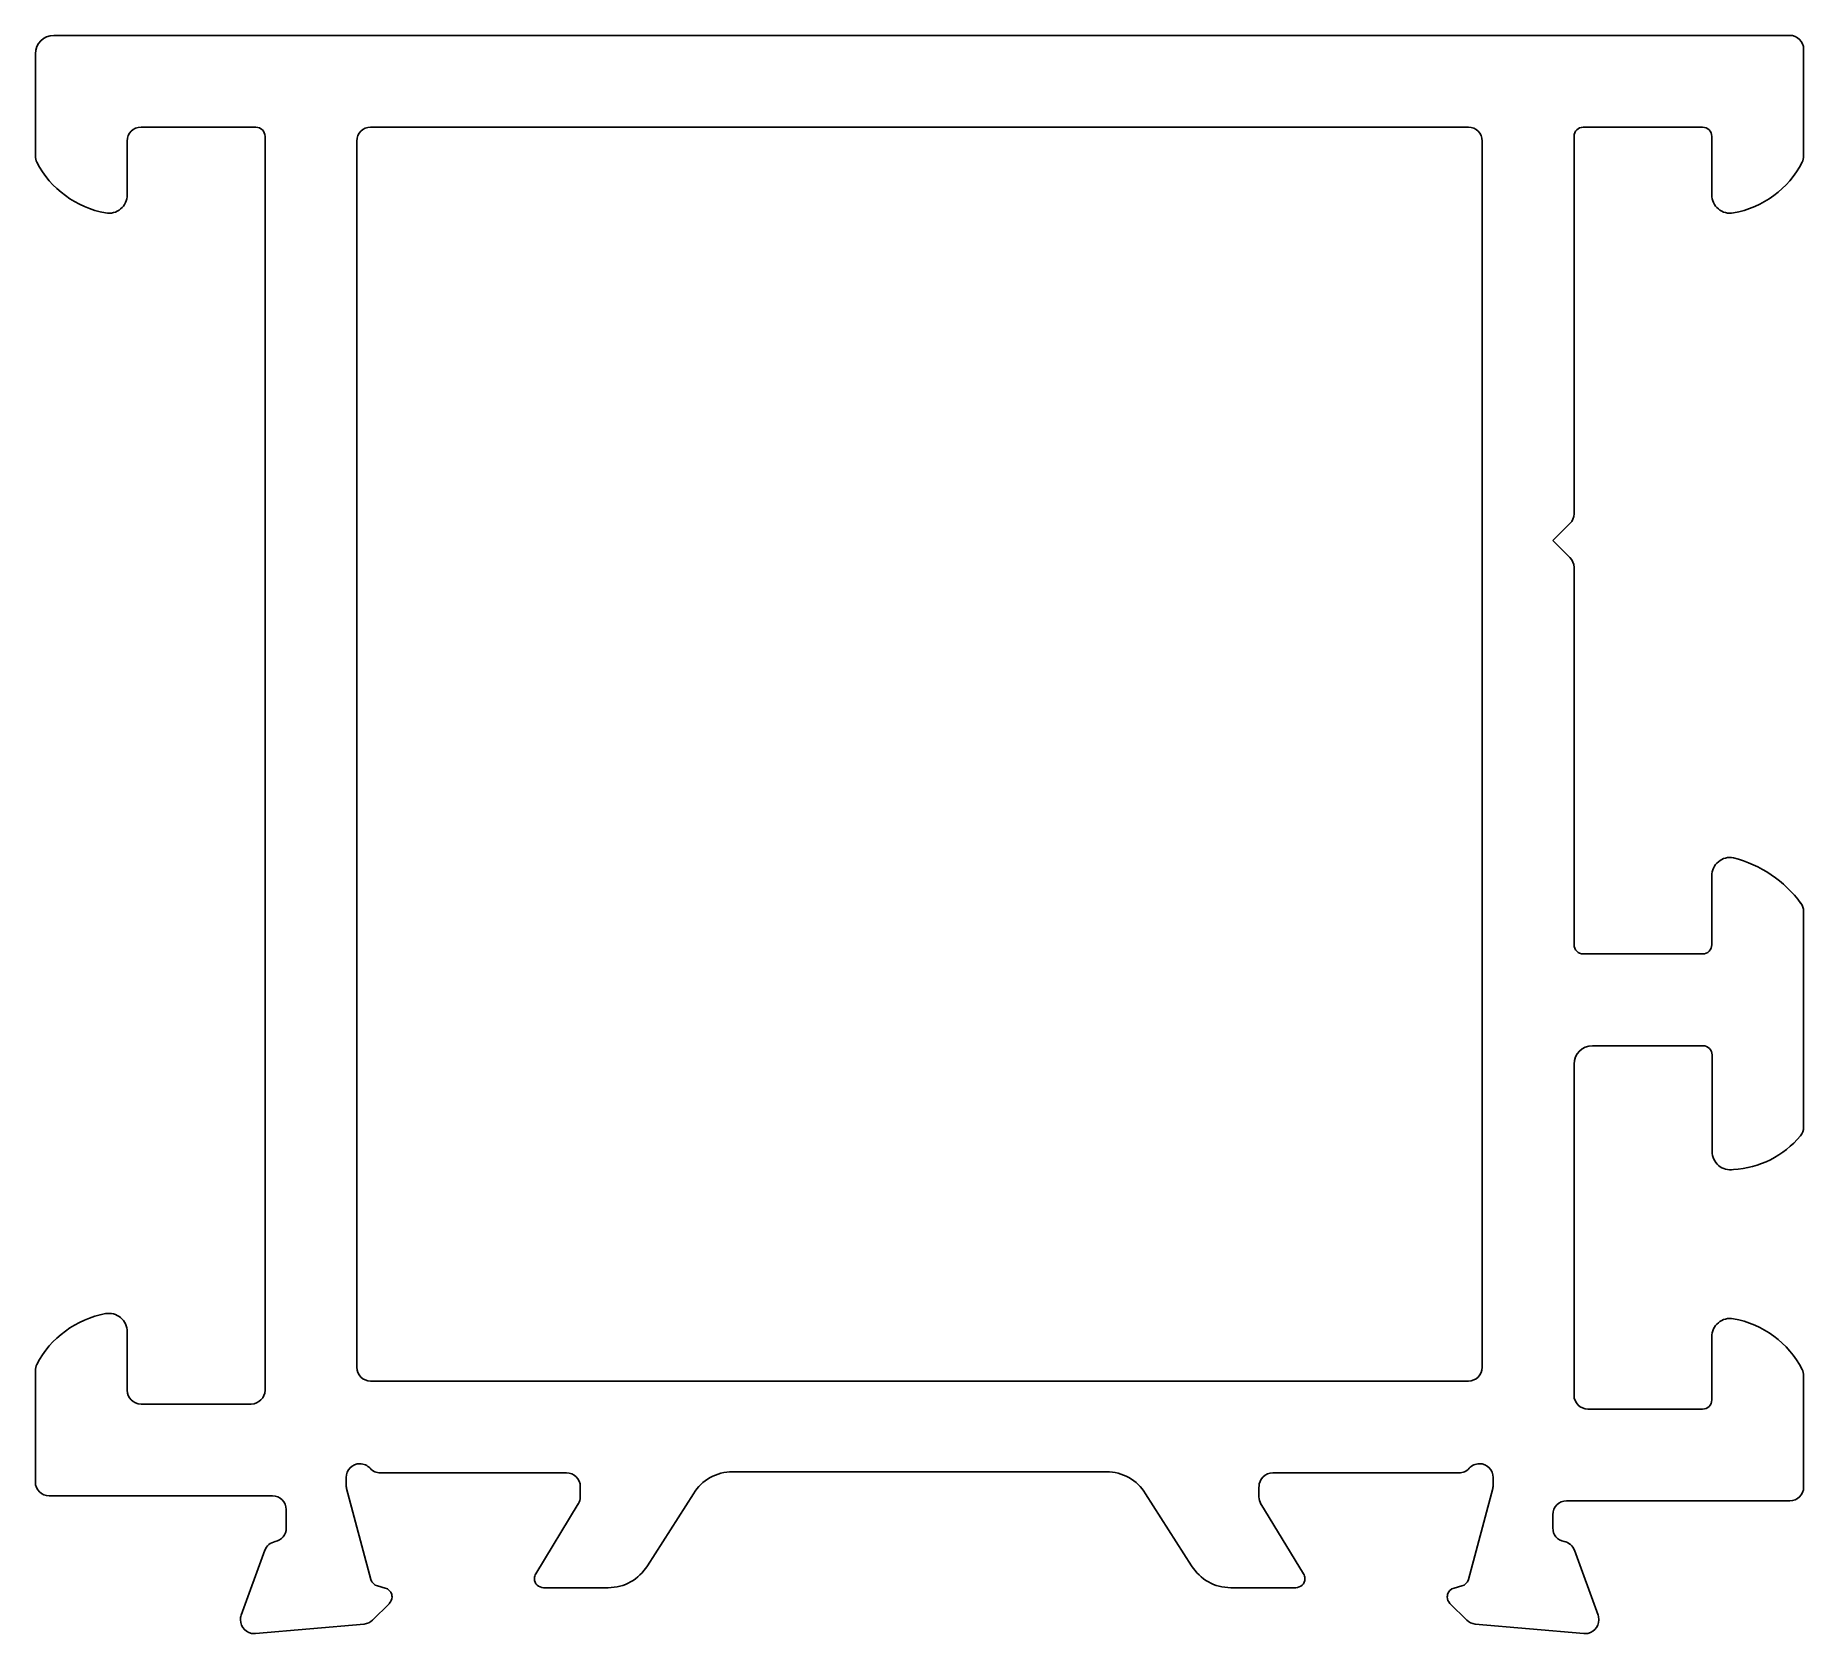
# Model space of a CAD drawing. Extents: x 638.6 to 677.1, y 675.6 to 710.4.
import ezdxf

# ---------------------------------------------------------------- set-up
doc = ezdxf.new("R2010")
doc.units = 0
doc.layers.get('0').update_dxf_attribs({"linetype": 'CONTINUOUS'})

msp = doc.modelspace()

# ---------------------------------------------------------------- linework, layer by layer
at = {"color": 0}
for p, q in [((639.007, 710.421), (676.807, 710.421)), ((638.607, 707.797), (638.607, 710.021)), ((677.107, 710.121), (677.107, 707.797)), ((643.407, 708.421), (640.907, 708.421)), ((645.907, 708.421), (669.807, 708.421)), ((674.907, 708.421), (672.307, 708.421)), ((640.607, 708.121), (640.607, 706.948)), ((643.607, 695.071), (643.607, 708.221)), ((645.607, 681.421), (645.607, 708.121)), ((670.107, 708.121), (670.107, 681.421)), ((672.107, 708.221), (672.107, 700.004)), ((675.107, 706.948), (675.107, 708.221)), ((672.019, 699.792), (671.648, 699.421)), ((671.648, 699.421), (672.019, 699.05)), ((672.107, 698.838), (672.107, 690.621)), ((643.607, 680.921), (643.607, 695.071)), ((675.107, 690.621), (675.107, 692.121)), ((677.107, 691.345), (677.107, 686.651)), ((672.307, 690.421), (674.907, 690.421)), ((674.915, 688.421), (672.507, 688.421)), ((672.107, 688.021), (672.107, 680.811)), ((675.115, 686.119), (675.115, 688.221)), ((640.607, 682.195), (640.607, 680.921)), ((675.107, 680.711), (675.107, 682.085)), ((638.607, 678.921), (638.607, 681.346)), ((669.807, 681.121), (645.907, 681.121)), ((677.107, 681.236), (677.107, 678.811)), ((640.907, 680.621), (643.307, 680.621)), ((672.407, 680.511), (674.907, 680.511)), ((661.926, 679.146), (653.788, 679.146)), ((645.372, 679.021), (645.372, 678.861)), ((645.382, 678.783), (645.913, 676.801)), ((650.172, 679.121), (646.119, 679.121)), ((650.472, 678.6), (650.472, 678.821)), ((665.248, 678.821), (665.248, 678.6)), ((669.601, 679.121), (665.548, 679.121)), ((669.807, 676.801), (670.338, 678.783)), ((670.348, 678.861), (670.348, 679.021)), ((643.769, 678.621), (638.907, 678.621)), ((649.501, 676.925), (650.428, 678.444)), ((652.934, 678.667), (651.932, 677.1)), ((663.782, 677.1), (662.779, 678.667)), ((665.292, 678.444), (666.219, 676.925)), ((676.807, 678.511), (671.945, 678.511)), ((644.069, 677.92), (644.069, 678.321)), ((671.645, 678.211), (671.645, 677.922)), ((643.09, 676.022), (643.604, 677.435)), ((672.117, 677.435), (672.631, 676.022)), ((646.055, 676.66), (646.224, 676.614)), ((651.078, 676.621), (649.672, 676.621)), ((666.048, 676.621), (664.635, 676.621)), ((669.497, 676.614), (669.666, 676.66)), ((646.314, 676.28), (645.95, 675.916)), ((669.771, 675.916), (669.407, 676.28)), ((645.764, 675.829), (643.398, 675.622)), ((672.322, 675.622), (669.957, 675.829))]:
    msp.add_line(p, q, dxfattribs=at)
for centre, radius, start, end in [((639.007, 710.021), 0.4, 90, 180), ((676.807, 710.121), 0.3, 0, 90), ((640.907, 708.121), 0.3, 90, 180), ((643.407, 708.221), 0.2, 0, 90), ((645.907, 708.121), 0.3, 90, 180), ((669.807, 708.121), 0.3, 360, 90), ((672.307, 708.221), 0.2, 90, 180), ((674.907, 708.221), 0.2, 360, 90), ((638.907, 707.797), 0.3, 180, 207.266), ((640.507, 708.621), 2.1, 207.266, 259.8358), ((675.207, 708.621), 2.1, 280.1642, 332.734), ((676.807, 707.797), 0.3, 332.734, 0), ((640.207, 706.948), 0.4, 259.8358, 360), ((675.507, 706.948), 0.4, 180, 280.1642), ((671.807, 700.004), 0.3, 315, 0), ((671.807, 698.838), 0.3, 0, 45), ((675.505, 692.123), 0.398, 78.8823, 180.3696), ((674.922, 689.957), 2.64, 36.3668, 75.5355), ((676.807, 691.345), 0.3, 0, 36.3668), ((672.307, 690.621), 0.2, 180, 270), ((674.907, 690.621), 0.2, 270, 0), ((672.507, 688.021), 0.4, 90, 180), ((674.915, 688.221), 0.2, 360, 90), ((675.459, 687.776), 2.055, 273.3313, 320.1304), ((676.807, 686.651), 0.3, 320.1304, 0), ((675.515, 686.119), 0.4, 179.9882, 279.2474), ((640.507, 680.521), 2.1, 100.1644, 152.734), ((640.207, 682.195), 0.4, 0, 100.1643), ((675.507, 682.085), 0.4, 79.8358, 180), ((675.207, 680.411), 2.1, 27.266, 79.8357), ((638.907, 681.346), 0.3, 152.734, 180), ((645.907, 681.421), 0.3, 180, 270), ((669.807, 681.421), 0.3, 270, 0), ((676.807, 681.236), 0.3, 360, 27.266), ((640.907, 680.921), 0.3, 180, 270), ((643.307, 680.921), 0.3, 270, 360), ((672.407, 680.811), 0.3, 180, 270), ((674.907, 680.711), 0.2, 270, 0), ((645.672, 679.021), 0.3, 90, 180), ((645.672, 679.021), 0.3, 41.8103, 90), ((646.119, 679.421), 0.3, 221.8103, 270), ((653.788, 678.146), 1, 90, 148.6), ((661.926, 678.146), 1, 31.4, 90), ((669.601, 679.421), 0.3, 270, 318.1897), ((670.048, 679.021), 0.3, 90, 138.1897), ((670.048, 679.021), 0.3, 360, 90), ((638.907, 678.921), 0.3, 180, 270), ((645.672, 678.861), 0.3, 180, 195), ((650.172, 678.821), 0.3, 360, 90), ((665.548, 678.822), 0.299, 89.9014, 180.0986), ((670.048, 678.861), 0.3, 345, 360), ((676.807, 678.811), 0.3, 270, 0), ((643.769, 678.321), 0.3, 0, 90), ((650.172, 678.6), 0.3, 328.6045, 360), ((665.548, 678.6), 0.3, 180, 211.3955), ((671.945, 678.211), 0.3, 90, 180), ((643.887, 677.331), 0.301, 101.4131, 159.848), ((643.769, 677.92), 0.3, 281.261, 0), ((671.945, 677.922), 0.3, 180, 259.452), ((671.835, 677.332), 0.3, 19.9501, 79.502), ((649.672, 676.821), 0.2, 148.6045, 180), ((651.078, 677.621), 1, 270, 328.6), ((664.635, 677.621), 1, 211.4, 270), ((666.048, 676.821), 0.2, 0, 31.3955), ((646.107, 676.853), 0.2, 195, 255), ((646.172, 676.421), 0.2, 15, 75), ((646.172, 676.421), 0.2, 0, 15), ((649.672, 676.821), 0.2, 180, 270), ((666.048, 676.821), 0.2, 270, 360), ((669.548, 676.421), 0.2, 165, 180), ((669.548, 676.421), 0.2, 105, 165), ((669.614, 676.853), 0.2, 285, 345), ((646.172, 676.421), 0.2, 315, 0), ((669.548, 676.421), 0.2, 180, 225), ((643.353, 675.924), 0.281, 159.7197, 180.664), ((643.372, 675.921), 0.3, 180, 270), ((645.738, 676.128), 0.3, 275, 315), ((669.983, 676.128), 0.3, 225, 265), ((672.348, 675.921), 0.3, 270, 360), ((672.367, 675.924), 0.281, 359.336, 20.2803), ((643.372, 675.921), 0.3, 270, 275), ((672.348, 675.921), 0.3, 265, 270)]:
    msp.add_arc(centre, radius, start, end, dxfattribs=at)

doc.saveas('drawing.dxf')
